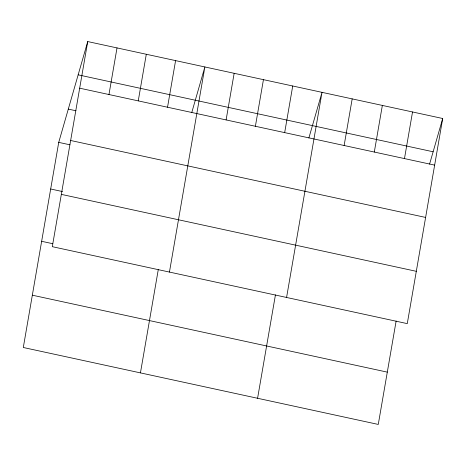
<?xml version="1.0" encoding="UTF-8"?>
<svg xmlns="http://www.w3.org/2000/svg" width="466" height="466" viewBox="0 0 466 466"><rect width="100%" height="100%" fill="white"/><g stroke="black" fill="none" stroke-linecap="round" stroke-linejoin="round"><path stroke-width="0.7" d="M87.73 41.567L52.303 246.683L407.272 323.625L442.7 118.504L87.73 41.567L58.728 142.375L23.3 347.496L378.27 424.433L396.135 321.004M108.962 94.534L117.018 47.911M138.251 100.877L146.301 54.26M167.533 107.227L175.589 60.609M140.441 372.882L158.306 269.453M169.443 272.074L204.871 66.953L191.753 112.562M226.103 119.925L234.153 73.302M255.391 126.269L263.441 79.651M284.674 132.618L292.724 86M257.582 398.273L275.447 294.844M286.578 297.465L322.012 92.344L308.888 137.953M344.129 145.503L352.185 98.885M374.303 152.044L382.353 105.427M404.476 158.586L412.527 111.968M429.582 164.114L442.7 118.504M78.16 74.834L433.13 151.776M79.68 88.185L434.65 165.127M68.298 109.108L75.97 110.768M70.646 140.487L425.615 217.43M58.728 142.375L69.888 144.792M50.678 188.998L62.531 191.567M61.337 194.374L416.307 271.317M41.643 241.301L52.798 243.718M32.335 295.188L387.304 372.13"/></g></svg>
